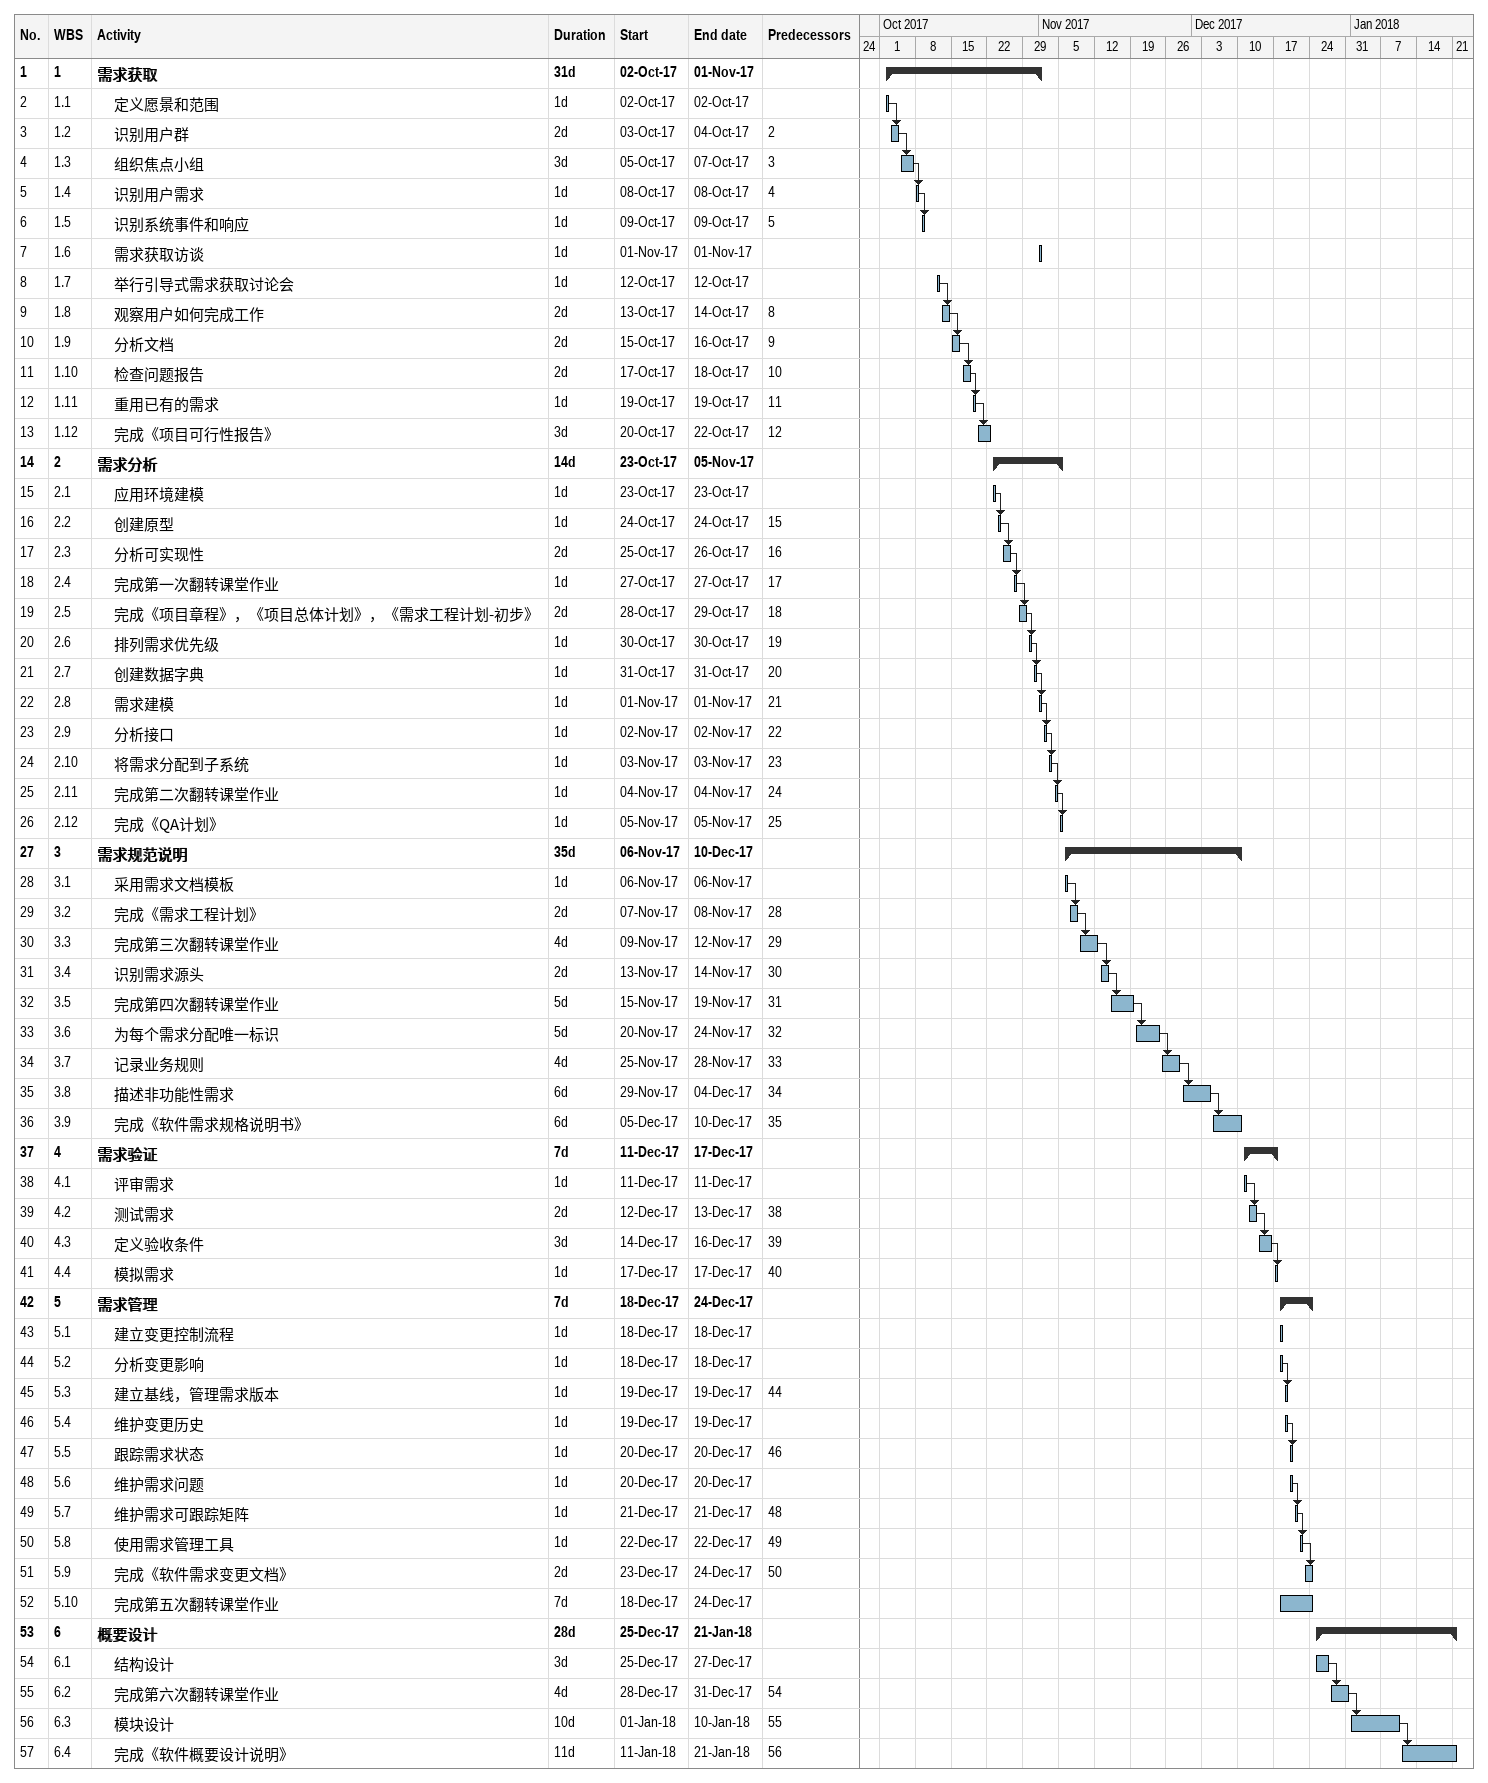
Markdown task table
| ID | WBS | Task | Duration | Start | Finish | Predecessors |
|---|---|---|---|---|---|---|
| 1 | 1 | **需求获取** | 31d | 2017-10-02 | 2017-11-01 |  |
| 2 | 1.1 | 定义愿景和范围 | 1d | 2017-10-02 | 2017-10-02 |  |
| 3 | 1.2 | 识别用户群 | 2d | 2017-10-03 | 2017-10-04 | 2 |
| 4 | 1.3 | 组织焦点小组 | 3d | 2017-10-05 | 2017-10-07 | 3 |
| 5 | 1.4 | 识别用户需求 | 1d | 2017-10-08 | 2017-10-08 | 4 |
| 6 | 1.5 | 识别系统事件和响应 | 1d | 2017-10-09 | 2017-10-09 | 5 |
| 7 | 1.6 | 需求获取访谈 | 1d | 2017-11-01 | 2017-11-01 |  |
| 8 | 1.7 | 举行引导式需求获取讨论会 | 1d | 2017-10-12 | 2017-10-12 |  |
| 9 | 1.8 | 观察用户如何完成工作 | 2d | 2017-10-13 | 2017-10-14 | 8 |
| 10 | 1.9 | 分析文档 | 2d | 2017-10-15 | 2017-10-16 | 9 |
| 11 | 1.10 | 检查问题报告 | 2d | 2017-10-17 | 2017-10-18 | 10 |
| 12 | 1.11 | 重用已有的需求 | 1d | 2017-10-19 | 2017-10-19 | 11 |
| 13 | 1.12 | 完成《项目可行性报告》 | 3d | 2017-10-20 | 2017-10-22 | 12 |
| 14 | 2 | **需求分析** | 14d | 2017-10-23 | 2017-11-05 |  |
| 15 | 2.1 | 应用环境建模 | 1d | 2017-10-23 | 2017-10-23 |  |
| 16 | 2.2 | 创建原型 | 1d | 2017-10-24 | 2017-10-24 | 15 |
| 17 | 2.3 | 分析可实现性 | 2d | 2017-10-25 | 2017-10-26 | 16 |
| 18 | 2.4 | 完成第一次翻转课堂作业 | 1d | 2017-10-27 | 2017-10-27 | 17 |
| 19 | 2.5 | 完成《项目章程》，《项目总体计划》，《需求工程计划-初步》 | 2d | 2017-10-28 | 2017-10-29 | 18 |
| 20 | 2.6 | 排列需求优先级 | 1d | 2017-10-30 | 2017-10-30 | 19 |
| 21 | 2.7 | 创建数据字典 | 1d | 2017-10-31 | 2017-10-31 | 20 |
| 22 | 2.8 | 需求建模 | 1d | 2017-11-01 | 2017-11-01 | 21 |
| 23 | 2.9 | 分析接口 | 1d | 2017-11-02 | 2017-11-02 | 22 |
| 24 | 2.10 | 将需求分配到子系统 | 1d | 2017-11-03 | 2017-11-03 | 23 |
| 25 | 2.11 | 完成第二次翻转课堂作业 | 1d | 2017-11-04 | 2017-11-04 | 24 |
| 26 | 2.12 | 完成《QA计划》 | 1d | 2017-11-05 | 2017-11-05 | 25 |
| 27 | 3 | **需求规范说明** | 35d | 2017-11-06 | 2017-12-10 |  |
| 28 | 3.1 | 采用需求文档模板 | 1d | 2017-11-06 | 2017-11-06 |  |
| 29 | 3.2 | 完成《需求工程计划》 | 2d | 2017-11-07 | 2017-11-08 | 28 |
| 30 | 3.3 | 完成第三次翻转课堂作业 | 4d | 2017-11-09 | 2017-11-12 | 29 |
| 31 | 3.4 | 识别需求源头 | 2d | 2017-11-13 | 2017-11-14 | 30 |
| 32 | 3.5 | 完成第四次翻转课堂作业 | 5d | 2017-11-15 | 2017-11-19 | 31 |
| 33 | 3.6 | 为每个需求分配唯一标识 | 5d | 2017-11-20 | 2017-11-24 | 32 |
| 34 | 3.7 | 记录业务规则 | 4d | 2017-11-25 | 2017-11-28 | 33 |
| 35 | 3.8 | 描述非功能性需求 | 6d | 2017-11-29 | 2017-12-04 | 34 |
| 36 | 3.9 | 完成《软件需求规格说明书》 | 6d | 2017-12-05 | 2017-12-10 | 35 |
| 37 | 4 | **需求验证** | 7d | 2017-12-11 | 2017-12-17 |  |
| 38 | 4.1 | 评审需求 | 1d | 2017-12-11 | 2017-12-11 |  |
| 39 | 4.2 | 测试需求 | 2d | 2017-12-12 | 2017-12-13 | 38 |
| 40 | 4.3 | 定义验收条件 | 3d | 2017-12-14 | 2017-12-16 | 39 |
| 41 | 4.4 | 模拟需求 | 1d | 2017-12-17 | 2017-12-17 | 40 |
| 42 | 5 | **需求管理** | 7d | 2017-12-18 | 2017-12-24 |  |
| 43 | 5.1 | 建立变更控制流程 | 1d | 2017-12-18 | 2017-12-18 |  |
| 44 | 5.2 | 分析变更影响 | 1d | 2017-12-18 | 2017-12-18 |  |
| 45 | 5.3 | 建立基线，管理需求版本 | 1d | 2017-12-19 | 2017-12-19 | 44 |
| 46 | 5.4 | 维护变更历史 | 1d | 2017-12-19 | 2017-12-19 |  |
| 47 | 5.5 | 跟踪需求状态 | 1d | 2017-12-20 | 2017-12-20 | 46 |
| 48 | 5.6 | 维护需求问题 | 1d | 2017-12-20 | 2017-12-20 |  |
| 49 | 5.7 | 维护需求可跟踪矩阵 | 1d | 2017-12-21 | 2017-12-21 | 48 |
| 50 | 5.8 | 使用需求管理工具 | 1d | 2017-12-22 | 2017-12-22 | 49 |
| 51 | 5.9 | 完成《软件需求变更文档》 | 2d | 2017-12-23 | 2017-12-24 | 50 |
| 52 | 5.10 | 完成第五次翻转课堂作业 | 7d | 2017-12-18 | 2017-12-24 |  |
| 53 | 6 | **概要设计** | 28d | 2017-12-25 | 2018-01-21 |  |
| 54 | 6.1 | 结构设计 | 3d | 2017-12-25 | 2017-12-27 |  |
| 55 | 6.2 | 完成第六次翻转课堂作业 | 4d | 2017-12-28 | 2017-12-31 | 54 |
| 56 | 6.3 | 模块设计 | 10d | 2018-01-01 | 2018-01-10 | 55 |
| 57 | 6.4 | 完成《软件概要设计说明》 | 11d | 2018-01-11 | 2018-01-21 | 56 |
